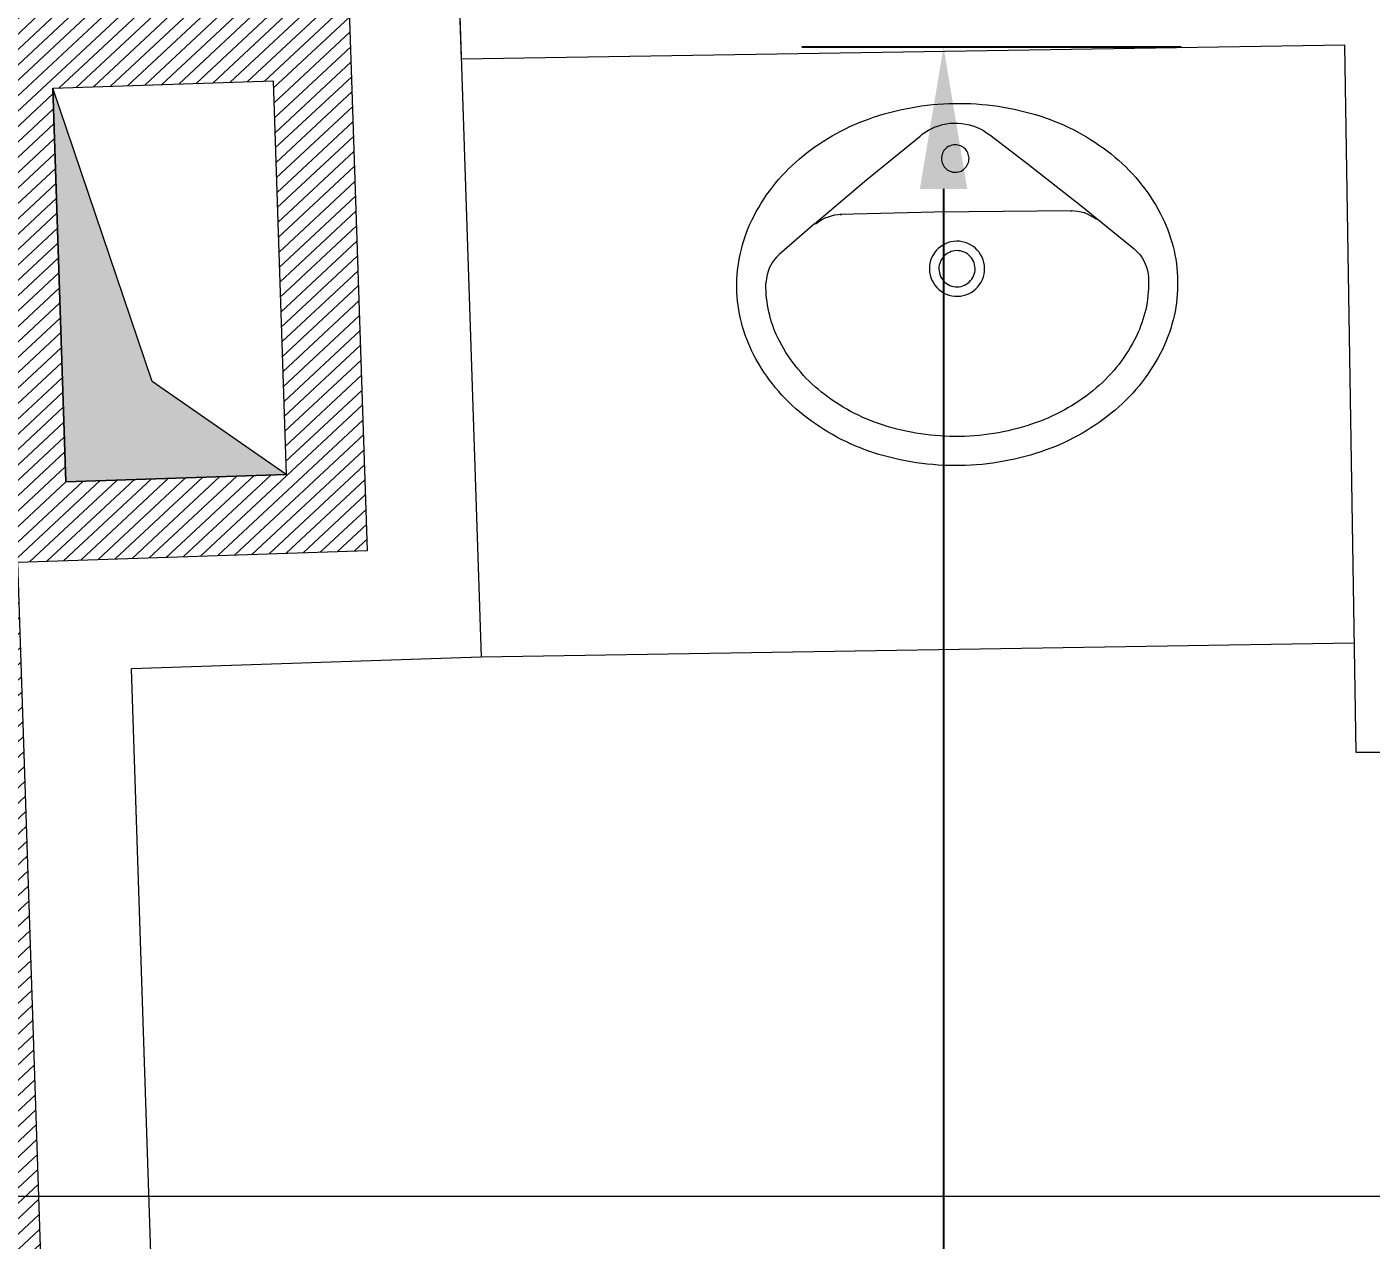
# Model space of a CAD drawing. Header units: millimetres. Extents: x -17502 to -16646, y 1856 to 2034.
# Drawn here: x -17475.929 to -17474.222, y 2012.284 to 2013.825 of the extents above; entities that cross this region are included whole.
import ezdxf

# ---------------------------------------------------------------- set-up
doc = ezdxf.new("R2010")
doc.units = ezdxf.units.MM
doc.linetypes.add('AXES', pattern=[50.8, 31.75, -6.35, 6.35, -6.35])
doc.layers.get('0').update_dxf_attribs({"lineweight": 9})
doc.layers.get('Defpoints').update_dxf_attribs({"lineweight": 9})
doc.layers.add('CALQUE_DE_SYMBOLE', color=7, linetype='Continuous', lineweight=9)
doc.styles.get("Standard").update_dxf_attribs({"font": 'times.ttf'})
doc.dimstyles.get("Standard").update_dxf_attribs({"dimtxt": 0.18, "dimasz": 0.18, "dimexe": 0.18, "dimexo": 0.0625, "dimgap": 0.09, "dimtad": 0, "dimtih": 1, "dimtoh": 1, "dimzin": 0, "dimdsep": 46, "dimtxsty": 'Standard', "dimcen": 0.09, "dimadec": 0, "dimazin": 0, "dimtfac": 1, "dimtofl": 0, "dimtmove": 0, "dimatfit": 3, "dimfxl": 1, "dimtolj": 1, "dimtzin": 0, "dimarcsym": 0})

# ---------------------------------------------------------------- blocks, each defined once
blk = doc.blocks.new('PWRDRWGRP197523872', base_point=(6417.13716, 2479.38688))
at = {"layer": 'CALQUE_DE_SYMBOLE', "color": 7, "linetype": 'Continuous'}
for centre, radius, start, end in [((6445.13739, 2445.39477), 33.99211, 90, 108.79071), ((6445.13739, 2445.39477), 33.99211, 71.20929, 90), ((6443.3061, 2450.77633), 28.3076, 108.79071, 129.40067), ((6446.96824, 2450.77633), 28.3076, 50.59933, 71.20929), ((6440.49362, 2454.20044), 23.87634, 129.40067, 153.24002), ((6449.78116, 2454.20044), 23.87634, 26.75998, 50.59933), ((6436.15753, 2456.38689), 19.02037, 153.24002, 180), ((6454.11681, 2456.38689), 19.02037, 0, 26.75998), ((6436.15753, 2456.38689), 19.02037, 180, 206.75998), ((6454.11681, 2456.38689), 19.02037, 333.24002, 0), ((6440.49362, 2458.57328), 23.87634, 206.75998, 230.59933), ((6449.78116, 2458.57328), 23.87634, 309.40067, 333.24002), ((6443.3061, 2461.99739), 28.3076, 230.59933, 251.20929), ((6446.96824, 2461.99739), 28.3076, 288.79071, 309.40067), ((6445.13739, 2467.379), 33.99211, 251.20929, 270), ((6445.13739, 2467.379), 33.99211, 270, 288.79071)]:
    blk.add_arc(centre, radius, start, end, dxfattribs=at)
blk = doc.blocks.new('PWRDRWGRP197523808', base_point=(6420.83719, 2467.379))
at = {"layer": 'CALQUE_DE_SYMBOLE', "color": 7, "linetype": 'Continuous'}
for centre, radius, start, end in [((6436.15753, 2456.38689), 15.32039, 177.9749, 180), ((6436.15753, 2456.38689), 15.32039, 180, 206.75998), ((6454.11681, 2456.38689), 15.32039, 333.24002, 0), ((6454.11681, 2456.38689), 15.32039, 0, 2.0251), ((6440.49362, 2458.57328), 20.17631, 206.75998, 230.59933), ((6449.78095, 2458.57328), 20.17631, 309.40067, 333.24002), ((6443.30632, 2461.99744), 24.60756, 230.59933, 251.20929), ((6446.96824, 2461.99744), 24.60756, 288.79071, 309.40067), ((6445.13739, 2467.379), 30.29213, 251.20929, 270), ((6445.13739, 2467.379), 30.29213, 270, 288.79071)]:
    blk.add_arc(centre, radius, start, end, dxfattribs=at)
blk = doc.blocks.new('A$C0F3700F1')
at = {"lineweight": 9}
for p, q in [((0.2376, 0.5228), (0.2354, 0.5229)), ((0.2419, 0.5223), (0.2376, 0.5228)), ((0.2462, 0.5213), (0.2419, 0.5223)), ((0.2503, 0.5201), (0.2462, 0.5213)), ((0.2544, 0.5184), (0.2503, 0.5201)), ((0.2583, 0.5165), (0.2544, 0.5184)), ((0.262, 0.5141), (0.2583, 0.5165)), ((0.2654, 0.5115), (0.262, 0.5141)), ((0.2687, 0.5086), (0.2654, 0.5115)), ((0.2717, 0.5054), (0.2687, 0.5086)), ((0.3097, 0.4603), (0.2717, 0.5054)), ((0.3097, 0.4603), (0.3651, 0.3928)), ((0.3098, 0.458), (0.3097, 0.4603)), ((0.3098, 0.458), (0.3098, 0.458)), ((0.3124, 0.4545), (0.3098, 0.458)), ((0.3147, 0.4507), (0.3124, 0.4545)), ((0.3167, 0.4468), (0.3147, 0.4507)), ((0.3183, 0.4428), (0.3167, 0.4468)), ((0.3195, 0.4386), (0.3183, 0.4428)), ((0.3204, 0.4343), (0.3195, 0.4386)), ((0.3209, 0.43), (0.3204, 0.4343)), ((0.3211, 0.4256), (0.3209, 0.43)), ((0.3211, 0.4271), (0.3211, 0.4256)), ((0.3221, 0.3074), (0.3211, 0.4271)), ((0.3651, 0.3928), (0.4192, 0.3243)), ((0.2294, 0.3083), (0.2266, 0.306)), ((0.2325, 0.3103), (0.2294, 0.3083)), ((0.2358, 0.312), (0.2325, 0.3103)), ((0.2392, 0.3133), (0.2358, 0.312)), ((0.2427, 0.3142), (0.2392, 0.3133)), ((0.2463, 0.3148), (0.2427, 0.3142)), ((0.25, 0.315), (0.2463, 0.3148)), ((0.2537, 0.3148), (0.25, 0.315)), ((0.2537, 0.3148), (0.2537, 0.3148)), ((0.2573, 0.3142), (0.2537, 0.3148)), ((0.2608, 0.3133), (0.2573, 0.3142)), ((0.2642, 0.312), (0.2608, 0.3133)), ((0.2675, 0.3103), (0.2642, 0.312)), ((0.2706, 0.3083), (0.2675, 0.3103)), ((0.2734, 0.306), (0.2706, 0.3083)), ((0.3211, 0.1329), (0.3221, 0.3074)), ((0.4192, 0.3243), (0.4211, 0.3218)), ((0.4211, 0.3218), (0.4239, 0.3178)), ((0.4239, 0.3178), (0.4264, 0.3136)), ((0.4264, 0.3136), (0.4286, 0.3093)), ((0.4286, 0.3093), (0.4305, 0.3048)), ((0.2167, 0.2908), (0.2158, 0.2873)), ((0.218, 0.2942), (0.2167, 0.2908)), ((0.2197, 0.2975), (0.218, 0.2942)), ((0.2217, 0.3006), (0.2197, 0.2975)), ((0.224, 0.3034), (0.2217, 0.3006)), ((0.2266, 0.306), (0.224, 0.3034)), ((0.2301, 0.2915), (0.229, 0.2894)), ((0.2314, 0.2935), (0.2301, 0.2915)), ((0.2329, 0.2954), (0.2314, 0.2935)), ((0.2346, 0.2971), (0.2329, 0.2954)), ((0.2365, 0.2986), (0.2346, 0.2971)), ((0.2385, 0.2999), (0.2365, 0.2986)), ((0.2406, 0.301), (0.2385, 0.2999)), ((0.2429, 0.3019), (0.2406, 0.301)), ((0.2452, 0.3025), (0.2429, 0.3019)), ((0.2476, 0.3029), (0.2452, 0.3025)), ((0.25, 0.303), (0.2476, 0.3029)), ((0.2524, 0.3029), (0.25, 0.303)), ((0.2524, 0.3029), (0.2524, 0.3029)), ((0.2548, 0.3025), (0.2524, 0.3029)), ((0.2571, 0.3019), (0.2548, 0.3025)), ((0.2594, 0.301), (0.2571, 0.3019)), ((0.2615, 0.2999), (0.2594, 0.301)), ((0.2635, 0.2986), (0.2615, 0.2999)), ((0.2654, 0.2971), (0.2635, 0.2986)), ((0.2671, 0.2954), (0.2654, 0.2971)), ((0.2686, 0.2935), (0.2671, 0.2954)), ((0.2699, 0.2915), (0.2686, 0.2935)), ((0.271, 0.2894), (0.2699, 0.2915)), ((0.276, 0.3034), (0.2734, 0.306)), ((0.2783, 0.3006), (0.276, 0.3034)), ((0.2803, 0.2975), (0.2783, 0.3006)), ((0.282, 0.2942), (0.2803, 0.2975)), ((0.2833, 0.2908), (0.282, 0.2942)), ((0.2842, 0.2873), (0.2833, 0.2908)), ((0.3758, 0.2903), (0.3748, 0.2888)), ((0.377, 0.2917), (0.3758, 0.2903)), ((0.3783, 0.293), (0.377, 0.2917)), ((0.3797, 0.2942), (0.3783, 0.293)), ((0.3812, 0.2952), (0.3797, 0.2942)), ((0.3829, 0.296), (0.3812, 0.2952)), ((0.3846, 0.2966), (0.3829, 0.296)), ((0.3864, 0.2971), (0.3846, 0.2966)), ((0.3882, 0.2974), (0.3864, 0.2971)), ((0.39, 0.2975), (0.3882, 0.2974)), ((0.3918, 0.2974), (0.39, 0.2975)), ((0.3918, 0.2974), (0.3918, 0.2974)), ((0.3936, 0.2971), (0.3918, 0.2974)), ((0.3954, 0.2966), (0.3936, 0.2971)), ((0.3971, 0.296), (0.3954, 0.2966)), ((0.3987, 0.2952), (0.3971, 0.296)), ((0.4003, 0.2942), (0.3987, 0.2952)), ((0.4017, 0.293), (0.4003, 0.2942)), ((0.403, 0.2917), (0.4017, 0.293)), ((0.4042, 0.2903), (0.403, 0.2917)), ((0.4052, 0.2888), (0.4042, 0.2903)), ((0.4305, 0.3048), (0.432, 0.3001)), ((0.432, 0.3001), (0.4333, 0.2954)), ((0.4333, 0.2954), (0.4342, 0.2906)), ((0.4342, 0.2906), (0.4348, 0.2857)), ((0.2152, 0.2837), (0.215, 0.28)), ((0.215, 0.28), (0.2152, 0.2763)), ((0.2158, 0.2873), (0.2152, 0.2837)), ((0.2152, 0.2763), (0.2158, 0.2727)), ((0.2271, 0.2824), (0.227, 0.28)), ((0.227, 0.28), (0.2271, 0.2776)), ((0.2275, 0.2848), (0.2271, 0.2824)), ((0.2271, 0.2776), (0.2275, 0.2752)), ((0.2281, 0.2871), (0.2275, 0.2848)), ((0.2275, 0.2752), (0.2281, 0.2729)), ((0.229, 0.2894), (0.2281, 0.2871)), ((0.2719, 0.2871), (0.271, 0.2894)), ((0.2725, 0.2848), (0.2719, 0.2871)), ((0.2719, 0.2729), (0.2725, 0.2752)), ((0.2729, 0.2824), (0.2725, 0.2848)), ((0.2725, 0.2752), (0.2729, 0.2776)), ((0.273, 0.28), (0.2729, 0.2824)), ((0.2729, 0.2776), (0.273, 0.28)), ((0.2848, 0.2837), (0.2842, 0.2873)), ((0.2842, 0.2727), (0.2848, 0.2763)), ((0.285, 0.28), (0.2848, 0.2837)), ((0.2848, 0.2763), (0.285, 0.28)), ((0.3726, 0.2818), (0.3725, 0.28)), ((0.3725, 0.28), (0.3726, 0.2782)), ((0.3729, 0.2836), (0.3726, 0.2818)), ((0.3726, 0.2782), (0.3729, 0.2764)), ((0.3734, 0.2854), (0.3729, 0.2836)), ((0.3729, 0.2764), (0.3734, 0.2746)), ((0.374, 0.2871), (0.3734, 0.2854)), ((0.3734, 0.2746), (0.374, 0.2729)), ((0.3748, 0.2888), (0.374, 0.2871)), ((0.406, 0.2871), (0.4052, 0.2888)), ((0.4066, 0.2854), (0.406, 0.2871)), ((0.406, 0.2729), (0.4066, 0.2746)), ((0.4071, 0.2836), (0.4066, 0.2854)), ((0.4066, 0.2746), (0.4071, 0.2764)), ((0.4074, 0.2818), (0.4071, 0.2836)), ((0.4071, 0.2764), (0.4074, 0.2782)), ((0.4075, 0.28), (0.4074, 0.2818)), ((0.4074, 0.2782), (0.4075, 0.28)), ((0.4349, 0.276), (0.4344, 0.2711)), ((0.4348, 0.2857), (0.435, 0.2809)), ((0.435, 0.2809), (0.4349, 0.276)), ((0.2158, 0.2727), (0.2167, 0.2692)), ((0.2167, 0.2692), (0.218, 0.2658)), ((0.218, 0.2658), (0.2197, 0.2625)), ((0.2197, 0.2625), (0.2217, 0.2594)), ((0.2217, 0.2594), (0.224, 0.2566)), ((0.224, 0.2566), (0.2266, 0.254)), ((0.2281, 0.2729), (0.229, 0.2706)), ((0.229, 0.2706), (0.2301, 0.2685)), ((0.2301, 0.2685), (0.2314, 0.2665)), ((0.2314, 0.2665), (0.2329, 0.2646)), ((0.2329, 0.2646), (0.2346, 0.2629)), ((0.2346, 0.2629), (0.2365, 0.2614)), ((0.2365, 0.2614), (0.2385, 0.2601)), ((0.2385, 0.2601), (0.2406, 0.259)), ((0.2406, 0.259), (0.2429, 0.2581)), ((0.2429, 0.2581), (0.2452, 0.2575)), ((0.2452, 0.2575), (0.2476, 0.2571)), ((0.2476, 0.2571), (0.25, 0.257)), ((0.25, 0.257), (0.2524, 0.2571)), ((0.2524, 0.2571), (0.2548, 0.2575)), ((0.2548, 0.2575), (0.2571, 0.2581)), ((0.2571, 0.2581), (0.2594, 0.259)), ((0.2594, 0.259), (0.2615, 0.2601)), ((0.2615, 0.2601), (0.2635, 0.2614)), ((0.2635, 0.2614), (0.2654, 0.2629)), ((0.2654, 0.2629), (0.2671, 0.2646)), ((0.2671, 0.2646), (0.2686, 0.2665)), ((0.2686, 0.2665), (0.2699, 0.2685)), ((0.2699, 0.2685), (0.271, 0.2706)), ((0.271, 0.2706), (0.2719, 0.2729)), ((0.2734, 0.254), (0.276, 0.2566)), ((0.276, 0.2566), (0.2783, 0.2594)), ((0.2783, 0.2594), (0.2803, 0.2625)), ((0.2803, 0.2625), (0.282, 0.2658)), ((0.282, 0.2658), (0.2833, 0.2692)), ((0.2833, 0.2692), (0.2842, 0.2727)), ((0.374, 0.2729), (0.3748, 0.2713)), ((0.3748, 0.2713), (0.3758, 0.2697)), ((0.3758, 0.2697), (0.377, 0.2683)), ((0.377, 0.2683), (0.3783, 0.267)), ((0.3783, 0.267), (0.3797, 0.2658)), ((0.3797, 0.2658), (0.3812, 0.2648)), ((0.3812, 0.2648), (0.3829, 0.264)), ((0.3829, 0.264), (0.3846, 0.2634)), ((0.3846, 0.2634), (0.3864, 0.2629)), ((0.3864, 0.2629), (0.3882, 0.2626)), ((0.3882, 0.2626), (0.39, 0.2625)), ((0.39, 0.2625), (0.3918, 0.2626)), ((0.3918, 0.2626), (0.3936, 0.2629)), ((0.3936, 0.2629), (0.3954, 0.2634)), ((0.3954, 0.2634), (0.3971, 0.264)), ((0.3971, 0.264), (0.3987, 0.2648)), ((0.3987, 0.2648), (0.4003, 0.2658)), ((0.4003, 0.2658), (0.4017, 0.267)), ((0.4017, 0.267), (0.403, 0.2683)), ((0.403, 0.2683), (0.4042, 0.2697)), ((0.4042, 0.2697), (0.4052, 0.2713)), ((0.4052, 0.2713), (0.406, 0.2729)), ((0.4311, 0.2569), (0.4293, 0.2523)), ((0.4325, 0.2615), (0.4311, 0.2569)), ((0.4336, 0.2663), (0.4325, 0.2615)), ((0.4344, 0.2711), (0.4336, 0.2663)), ((0.2266, 0.254), (0.2294, 0.2517)), ((0.2294, 0.2517), (0.2325, 0.2497)), ((0.2325, 0.2497), (0.2358, 0.248)), ((0.2358, 0.248), (0.2392, 0.2467)), ((0.2392, 0.2467), (0.2427, 0.2458)), ((0.2427, 0.2458), (0.2463, 0.2452)), ((0.2463, 0.2452), (0.25, 0.245)), ((0.25, 0.245), (0.2537, 0.2452)), ((0.2537, 0.2452), (0.2573, 0.2458)), ((0.2573, 0.2458), (0.2608, 0.2467)), ((0.2608, 0.2467), (0.2642, 0.248)), ((0.2642, 0.248), (0.2675, 0.2497)), ((0.2675, 0.2497), (0.2706, 0.2517)), ((0.2706, 0.2517), (0.2734, 0.254)), ((0.4221, 0.2396), (0.4192, 0.2357)), ((0.4248, 0.2436), (0.4221, 0.2396)), ((0.4272, 0.2479), (0.4248, 0.2436)), ((0.4293, 0.2523), (0.4272, 0.2479)), ((0.4192, 0.2357), (0.3827, 0.1892)), ((0.3827, 0.1892), (0.3278, 0.1214)), ((0.3278, 0.1214), (0.2717, 0.0546)), ((0.3183, 0.1171), (0.3195, 0.1213)), ((0.3195, 0.1213), (0.3204, 0.1256)), ((0.3204, 0.1256), (0.3209, 0.1299)), ((0.3209, 0.1299), (0.3211, 0.1342)), ((0.3211, 0.1344), (0.3211, 0.1342)), ((0.3211, 0.1342), (0.3211, 0.1329)), ((0.3098, 0.102), (0.3124, 0.1055)), ((0.3124, 0.1055), (0.3147, 0.1092)), ((0.3147, 0.1092), (0.3166, 0.1131)), ((0.3166, 0.1131), (0.3183, 0.1171)), ((0.2702, 0.053), (0.2671, 0.0499)), ((0.2717, 0.0546), (0.2702, 0.053)), ((0.2398, 0.0374), (0.2354, 0.0371)), ((0.2441, 0.0382), (0.2398, 0.0374)), ((0.2483, 0.0393), (0.2441, 0.0382)), ((0.2524, 0.0407), (0.2483, 0.0393)), ((0.2564, 0.0425), (0.2524, 0.0407)), ((0.2602, 0.0447), (0.2564, 0.0425)), ((0.2638, 0.0471), (0.2602, 0.0447)), ((0.2671, 0.0499), (0.2638, 0.0471))]:
    blk.add_line(p, q, dxfattribs=at)
at = {"lineweight": 9, "xscale": -0.009999999994778408, "yscale": 0.01000000000203727, "zscale": 0.01, "rotation": 270.0001059504748}
for name, p in [('PWRDRWGRP197523872', (0.46, 0)), ('PWRDRWGRP197523808', (0.3399, 0.037))]:
    blk.add_blockref(name, p, dxfattribs=at)
blk = doc.blocks.new('*D573')
at = {"color": 0, "lineweight": -2, "transparency": 16777216}
for p, q in [((-17474.4628, 2013.799), (-17474.9448, 2013.799)), ((-17474.7648, 2013.619), (-17474.7648, 2011.4885)), ((-17474.7648, 2008.9944), (-17474.7648, 2011.1249)), ((-17474.7273, 2008.8144), (-17474.9448, 2008.8144))]:
    blk.add_line(p, q, dxfattribs=at)
at = {"color": 0, "lineweight": 9, "transparency": 16777216}
for points in [[(-17474.7948, 2013.619), (-17474.7348, 2013.619), (-17474.7648, 2013.799)], [(-17474.7948, 2008.9944), (-17474.7348, 2008.9944), (-17474.7648, 2008.8144)]]:
    blk.add_solid(points, dxfattribs=at)
at = {"layer": 'Defpoints', "color": 0, "lineweight": 9, "transparency": 16777216}
for p in [(-17474.4003, 2013.799), (-17474.7648, 2008.8144), (-17474.6648, 2008.8144)]:
    blk.add_point(p, dxfattribs=at)
at = {"color": 0, "lineweight": 9, "transparency": 16777216, "insert": (-17474.7648, 2011.3067), "char_height": 0.18, "attachment_point": 5}
blk.add_mtext('\\A1;4.98', dxfattribs=at)

msp = doc.modelspace()

# ---------------------------------------------------------------- hatches: boundary and pattern name
at = {"lineweight": 9}
h = msp.add_hatch(dxfattribs=at)
h.set_pattern_fill('ANSI31', color=256, scale=0.0045, angle=358, style=0)
h.set_pattern_definition([(43, (2697.647914, 3561.128666), (-0.009744051569, 0.010449216012), [])])
h.paths.add_polyline_path([(-17468.1196, 2021.2928), (-17465.4767, 2021.2928), (-17465.4698, 2019.5349), (-17465.6698, 2019.5341), (-17465.6699, 2019.5791), (-17465.8999, 2019.5782), (-17465.8999, 2020.8628), (-17468.0746, 2020.8628), (-17468.0896, 2021.0928), (-17468.1196, 2021.0928)], flags=17)
h.paths.add_polyline_path([(-17465.468, 2019.0849), (-17465.668, 2019.0841), (-17465.6678, 2019.0391), (-17465.7178, 2019.0389), (-17465.8978, 2019.0382), (-17465.893, 2017.8244), (-17470.7022, 2017.8031), (-17470.7205, 2016.4121), (-17470.8629, 2008.7347), (-17475.7923, 2008.6565), (-17475.9407, 2013.145), (-17475.4967, 2013.1597), (-17475.5199, 2013.8593), (-17475.9572, 2013.8449), (-17476.1652, 2019.9308), (-17476.0281, 2020.1863), (-17476.3684, 2020.2681), (-17476.494, 2020.2622), (-17476.6331, 2020.2837), (-17476.7996, 2020.3472), (-17476.8749, 2020.4109), (-17476.9502, 2020.4745), (-17477.0122, 2020.5692), (-17477.0754, 2020.669), (-17477.1228, 2020.8175), (-17477.1266, 2020.9561), (-17477.0998, 2021.1315), (-17477.0351, 2021.2642), (-17476.9296, 2021.4074), (-17476.7481, 2021.5269), (-17476.6446, 2021.5659), (-17476.5772, 2021.9148), (-17476.6828, 2021.8967), (-17476.9224, 2021.8086), (-17477.1199, 2021.6731), (-17477.2586, 2021.5229), (-17477.3538, 2021.3683), (-17477.4277, 2021.1673), (-17477.4529, 2021.0191), (-17477.4529, 2020.833), (-17477.3953, 2020.5806), (-17477.2978, 2020.3861), (-17477.1246, 2020.1838), (-17476.951, 2020.0597), (-17476.6751, 2019.9544), (-17476.2823, 2008.0823), (-17470.2602, 2008.1767), (-17470.1545, 2016.105), (-17470.0334, 2016.1045), (-17469.9502, 2016.111), (-17469.746, 2016.1513), (-17469.5851, 2016.2093), (-17469.4185, 2016.2982), (-17469.3144, 2016.372), (-17469.2184, 2016.456), (-17469.1618, 2016.5145), (-17469.0737, 2016.6234), (-17468.9831, 2016.7693), (-17468.9406, 2016.8577), (-17468.9002, 2016.9642), (-17468.8735, 2017.0574), (-17468.854, 2017.1531), (-17468.8414, 2017.2582), (-17468.8379, 2017.3806), (-17465.46, 2017.3964)])
h.paths.add_polyline_path([(-17469.1378, 2017.3792), (-17469.1391, 2017.3004), (-17469.1581, 2017.1585), (-17469.2048, 2017.004), (-17469.2903, 2016.8381), (-17469.3752, 2016.726), (-17469.4297, 2016.669), (-17469.542, 2016.5763), (-17469.6964, 2016.488), (-17469.8568, 2016.4318), (-17470.0153, 2016.4056), (-17470.1506, 2016.4046), (-17470.1378, 2017.3745)], flags=16)
h.paths.add_polyline_path([(-17475.8964, 2013.7468), (-17475.6165, 2013.7561), (-17475.6, 2013.2564), (-17475.8798, 2013.2471)], flags=16)
msp.add_hatch(color=256, dxfattribs=at).paths.add_polyline_path([(-17475.6, 2013.2564), (-17475.7701, 2013.3744), (-17475.8964, 2013.7468), (-17475.8798, 2013.2471)])

# ---------------------------------------------------------------- linework, layer by layer
for points in [[(-17470.7205, 2016.4121), (-17470.8629, 2008.7347), (-17475.7923, 2008.6565), (-17475.9407, 2013.145), (-17475.4967, 2013.1597), (-17475.5199, 2013.8593), (-17475.9572, 2013.8449), (-17476.1652, 2019.9308)], [(-17474.243, 2013.042), (-17475.3522, 2013.0244)]]:
    msp.add_lwpolyline(points, dxfattribs=at)
at = {"color": 14, "lineweight": 9}
for points in [[(-17470.841, 2017.9447), (-17471.0005, 2008.8725), (-17475.6569, 2008.7987), (-17475.7962, 2013.0097)], [(-17475.822, 2013.9894), (-17475.3846, 2014.0039), (-17475.3522, 2013.0244), (-17475.7962, 2013.0097)]]:
    msp.add_lwpolyline(points, dxfattribs=at)
msp.add_lwpolyline([(-17473.3865, 2015.8323), (-17473.2865, 2015.8338), (-17473.2701, 2014.7978), (-17475.2945, 2014.7652), (-17475.2806, 2013.885), (-17473.2562, 2013.9171), (-17473.2406, 2012.9158), (-17473.3409, 2012.9158), (-17473.3551, 2013.8155), (-17474.155, 2013.8029), (-17474.1408, 2012.9031), (-17474.2408, 2012.9031), (-17474.255, 2013.8013), (-17475.3773, 2013.7835), (-17475.3806, 2013.8834), (-17475.3806, 2013.8834), (-17475.3945, 2014.7636), (-17475.8483, 2014.7564), (-17475.8517, 2014.8564), (-17474.2696, 2014.8814), (-17474.2839, 2015.7829), (-17474.1839, 2015.7845), (-17474.1696, 2014.883), (-17473.3717, 2014.8957)], close=True, dxfattribs=at)
at = {"lineweight": 9}
for points in [[(-17475.8964, 2013.7468), (-17475.6165, 2013.7561), (-17475.6, 2013.2564), (-17475.8798, 2013.2471)], [(-17475.6, 2013.2564), (-17475.7701, 2013.3744), (-17475.8964, 2013.7468), (-17475.8798, 2013.2471)]]:
    msp.add_lwpolyline(points, close=True, dxfattribs=at)
at = {"color": 1, "linetype": 'AXES', "lineweight": 9, "ltscale": 0.1}
msp.add_lwpolyline([(-17481.0262, 2012.3398), (-17473.1467, 2012.3398), (-17473.1467, 2013.4171), (-17461.8009, 2013.4171)], dxfattribs=at)

# ---------------------------------------------------------------- block references
at = {"lineweight": 9, "rotation": 90.90809139230485}
msp.add_blockref('A$C0F3700F1', (-17474.4638, 2013.272), dxfattribs=at)

# ---------------------------------------------------------------- dimensions: what is measured, and where the dimension line sits
at = {"lineweight": 9}
dim = msp.add_linear_dim(base=(-17474.7648, 2008.8144), p1=(-17474.4003, 2013.799), p2=(-17474.6648, 2008.8144), angle=90, dimstyle='Standard', dxfattribs=at)
dim.commit()
dim.dimension.update_dxf_attribs({"geometry": '*D573', "text_midpoint": (-17474.7648, 2011.3067)})

doc.saveas('drawing.dxf')
